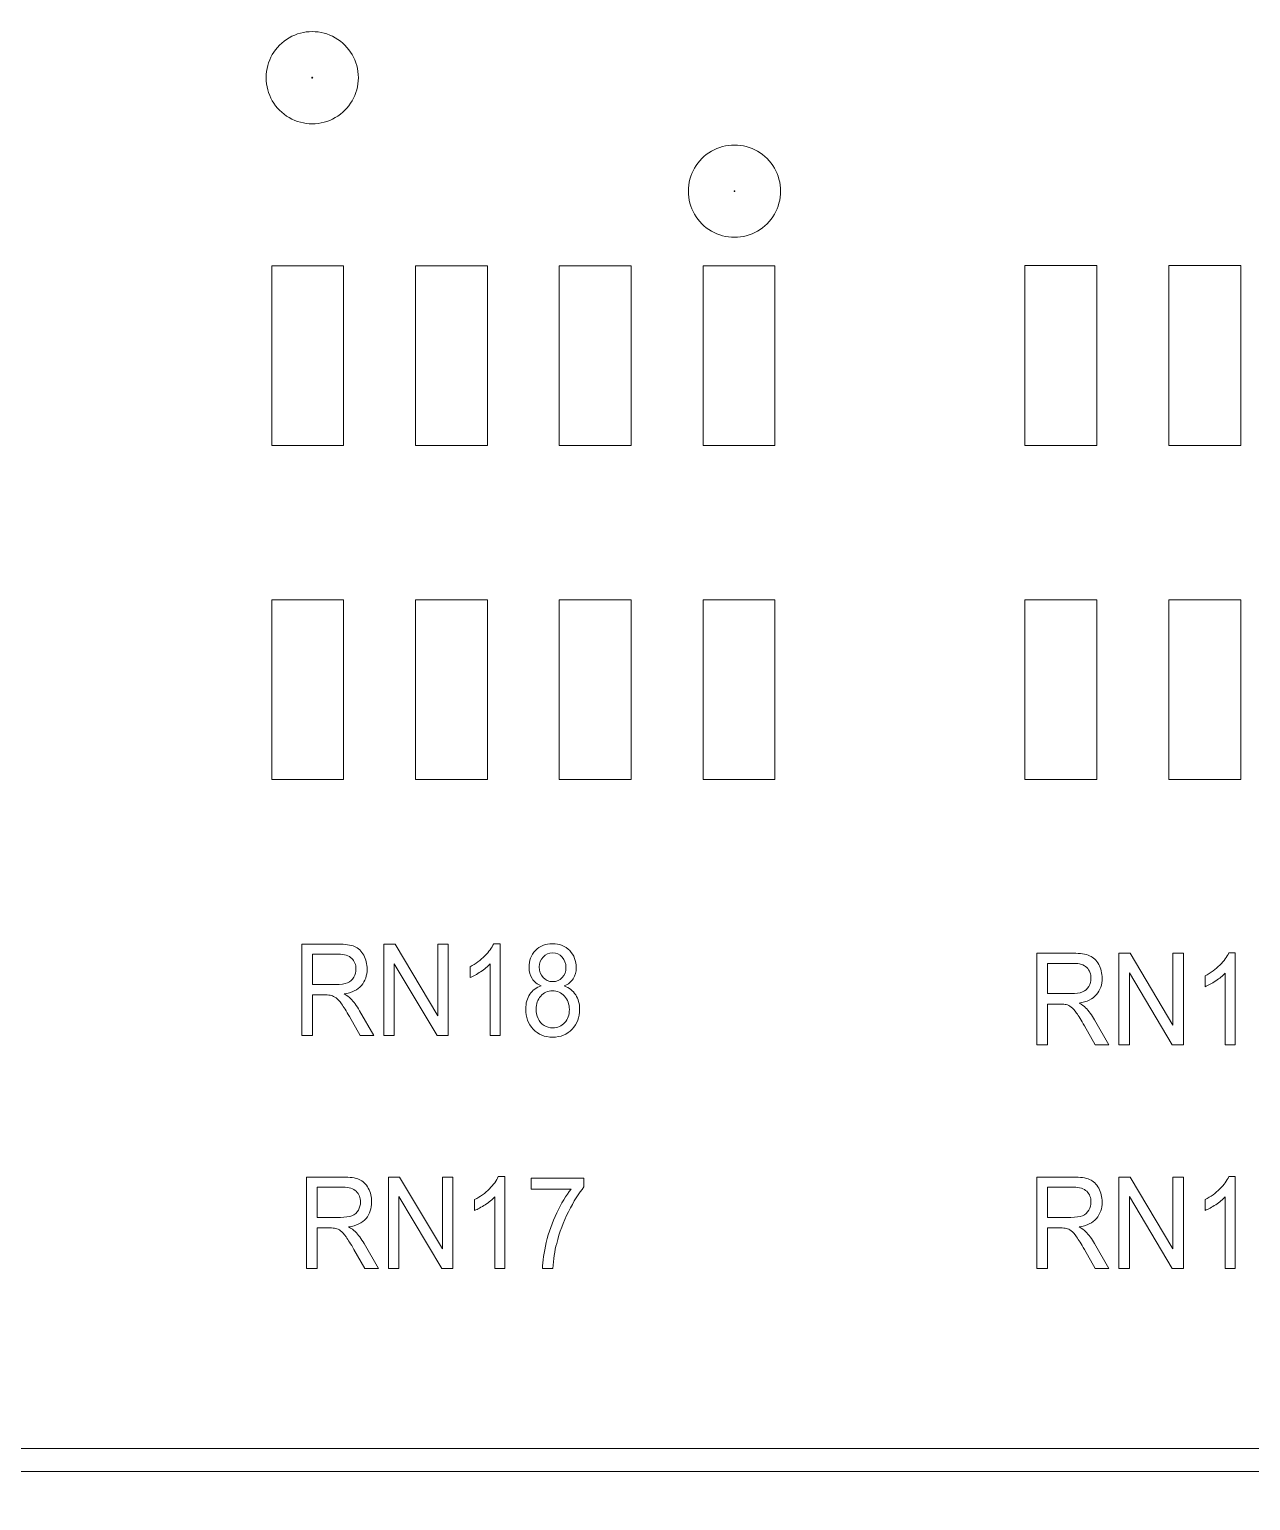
# Model space of a CAD drawing. Header units: millimetres. Extents: x -90 to 99, y -65 to 67.
# Drawn here: x 6.19 to 12.98, y 17.37 to 25.55 of the extents above; entities that cross this region are included whole.
import ezdxf

# ---------------------------------------------------------------- set-up
doc = ezdxf.new("R2010")
doc.units = ezdxf.units.MM
doc.header["$MEASUREMENT"] = 0
for name, color, linetype in [('BG_OUTLINE', 7, 'Continuous'), ('BG_SILKSCREEN_TOP', 7, 'Continuous'), ('PG_SILKSCREEN_TOP', 7, 'Continuous'), ('PIN_TOP', 7, 'Continuous'), ('RD_SILKSCREEN_TOP', 7, 'Continuous')]:
    doc.layers.add(name, color=color, linetype=linetype)

msp = doc.modelspace()

# ---------------------------------------------------------------- linework, layer by layer
at = {"layer": 'BG_OUTLINE', "color": 3, "lineweight": 9}
msp.add_open_spline([(-71.7269, -61.8795), (-71.7269, -61.8795), (-71.7343, 42.2681), (-71.7343, 42.2681), (-71.7343, 42.2681), (-71.7348, 43.0066), (-71.4419, 43.715), (-70.92, 44.2375), (-70.92, 44.2375), (-70.3982, 44.76), (-69.6866, 45.0538), (-68.9482, 45.0543), (-68.9482, 45.0543), (-68.9482, 45.0543), (75.2046, 45.0543), (75.2046, 45.0543), (75.2046, 45.0543), (76.8319, 45.0552), (78.1763, 43.7805), (78.2661, 42.1556), (78.2661, 42.1556), (78.2661, 42.1556), (78.2661, 31.2814), (78.2661, 31.2814), (78.2661, 31.2814), (78.2661, 31.2814), (72.2646, 31.2814), (72.2646, 31.2814), (72.2646, 31.2814), (72.2646, 31.2814), (72.2646, 26.9814), (72.2646, 26.9814), (72.2646, 26.9814), (72.2646, 26.9814), (78.2661, 26.9814), (78.2661, 26.9814), (78.2661, 26.9814), (78.2661, 26.9814), (78.2661, 18.6553), (78.2661, 18.6553), (78.2661, 18.6553), (78.2661, 18.6553), (72.2496, 18.6553), (72.2496, 18.6553), (72.2496, 18.6553), (72.2496, 18.6553), (72.2496, 14.3553), (72.2496, 14.3553), (72.2496, 14.3553), (72.2496, 14.3553), (78.2661, 14.3553), (78.2661, 14.3553), (78.2661, 14.3553), (78.2661, 14.3553), (78.2661, 9.255), (78.2661, 9.255), (78.2661, 9.255), (78.2661, 9.255), (72.2648, 9.255), (72.2648, 9.255), (72.2648, 9.255), (72.2648, 9.255), (72.2648, 4.955), (72.2648, 4.955), (72.2648, 4.955), (72.2648, 4.955), (78.2661, 4.955), (78.2661, 4.955), (78.2661, 4.955), (78.2661, 4.955), (78.2661, -3.3762), (78.2661, -3.3762), (78.2661, -3.3762), (78.2661, -3.3762), (72.2445, -3.3762), (72.2445, -3.3762), (72.2445, -3.3762), (72.2445, -3.3762), (72.2445, -7.6762), (72.2445, -7.6762), (72.2445, -7.6762), (72.2445, -7.6762), (78.2661, -7.6762), (78.2661, -7.6762), (78.2661, -7.6762), (78.2661, -7.6762), (78.2661, -12.7615), (78.2661, -12.7615), (78.2661, -12.7615), (78.2661, -12.7615), (72.2651, -12.7615), (72.2651, -12.7615), (72.2651, -12.7615), (72.2651, -12.7615), (72.2651, -17.0615), (72.2651, -17.0615), (72.2651, -17.0615), (72.2651, -17.0615), (78.2661, -17.0615), (78.2661, -17.0615), (78.2661, -17.0615), (78.2661, -17.0615), (78.2661, -25.4097), (78.2661, -25.4097), (78.2661, -25.4097), (78.2661, -25.4097), (72.2656, -25.4097), (72.2656, -25.4097), (72.2656, -25.4097), (72.2656, -25.4097), (72.2656, -29.7097), (72.2656, -29.7097), (72.2656, -29.7097), (72.2656, -29.7097), (78.2661, -29.7097), (78.2661, -29.7097), (78.2661, -29.7097), (78.2661, -29.7097), (78.2661, -34.793), (78.2661, -34.793), (78.2661, -34.793), (78.2661, -34.793), (72.2679, -34.793), (72.2679, -34.793), (72.2679, -34.793), (72.2679, -34.793), (72.2679, -39.0929), (72.2679, -39.0929), (72.2679, -39.0929), (72.2679, -39.0929), (78.2661, -39.0929), (78.2661, -39.0929), (78.2661, -39.0929), (78.2661, -39.0929), (78.2661, -47.4269), (78.2661, -47.4269), (78.2661, -47.4269), (78.2661, -47.4269), (72.2679, -47.4269), (72.2679, -47.4269), (72.2679, -47.4269), (72.2679, -47.4269), (72.2679, -51.7269), (72.2679, -51.7269), (72.2679, -51.7269), (72.2679, -51.7269), (78.2661, -51.7269), (78.2661, -51.7269), (78.2661, -51.7269), (78.2661, -51.7269), (78.2661, -51.8138), (78.2661, -51.8138), (78.2661, -51.8138), (78.2661, -51.8138), (78.2656, -61.8468), (78.2656, -61.8468), (78.2656, -61.8468), (78.2661, -62.6669), (77.9407, -63.4536), (77.3612, -64.0339), (77.3612, -64.0339), (76.7817, -64.6142), (75.9915, -64.9405), (75.1713, -64.941), (75.1713, -64.941), (75.1713, -64.941), (-68.6609, -64.9456), (-68.6609, -64.9456), (-68.6609, -64.9456), (-69.4735, -64.9461), (-70.2531, -64.6237), (-70.8281, -64.0495), (-70.8281, -64.0495), (-71.4031, -63.4752), (-71.7264, -62.6922), (-71.7269, -61.8795)], degree=3, knots=[0, 0, 0, 0, 0.022727, 0.022727, 0.022727, 0.022727, 0.045455, 0.045455, 0.045455, 0.045455, 0.068182, 0.068182, 0.068182, 0.068182, 0.090909, 0.090909, 0.090909, 0.090909, 0.113636, 0.113636, 0.113636, 0.113636, 0.136364, 0.136364, 0.136364, 0.136364, 0.159091, 0.159091, 0.159091, 0.159091, 0.181818, 0.181818, 0.181818, 0.181818, 0.204545, 0.204545, 0.204545, 0.204545, 0.227273, 0.227273, 0.227273, 0.227273, 0.25, 0.25, 0.25, 0.25, 0.272727, 0.272727, 0.272727, 0.272727, 0.295455, 0.295455, 0.295455, 0.295455, 0.318182, 0.318182, 0.318182, 0.318182, 0.340909, 0.340909, 0.340909, 0.340909, 0.363636, 0.363636, 0.363636, 0.363636, 0.386364, 0.386364, 0.386364, 0.386364, 0.409091, 0.409091, 0.409091, 0.409091, 0.431818, 0.431818, 0.431818, 0.431818, 0.454545, 0.454545, 0.454545, 0.454545, 0.477273, 0.477273, 0.477273, 0.477273, 0.5, 0.5, 0.5, 0.5, 0.522727, 0.522727, 0.522727, 0.522727, 0.545455, 0.545455, 0.545455, 0.545455, 0.568182, 0.568182, 0.568182, 0.568182, 0.590909, 0.590909, 0.590909, 0.590909, 0.613636, 0.613636, 0.613636, 0.613636, 0.636364, 0.636364, 0.636364, 0.636364, 0.659091, 0.659091, 0.659091, 0.659091, 0.681818, 0.681818, 0.681818, 0.681818, 0.704545, 0.704545, 0.704545, 0.704545, 0.727273, 0.727273, 0.727273, 0.727273, 0.75, 0.75, 0.75, 0.75, 0.772727, 0.772727, 0.772727, 0.772727, 0.795455, 0.795455, 0.795455, 0.795455, 0.818182, 0.818182, 0.818182, 0.818182, 0.840909, 0.840909, 0.840909, 0.840909, 0.863636, 0.863636, 0.863636, 0.863636, 0.886364, 0.886364, 0.886364, 0.886364, 0.909091, 0.909091, 0.909091, 0.909091, 0.931818, 0.931818, 0.931818, 0.931818, 0.954545, 0.954545, 0.954545, 0.954545, 0.977273, 0.977273, 0.977273, 0.977273, 1, 1, 1, 1], dxfattribs=at)
at = {"layer": 'BG_SILKSCREEN_TOP', "color": 2, "lineweight": 9}
msp.add_open_spline([(23.7297, 17.6616), (23.7297, 17.6616), (23.7297, 17.5346), (23.7297, 17.5346), (23.7297, 17.5346), (23.7297, 17.5346), (-21.2702, 17.5346), (-21.2702, 17.5346), (-21.2702, 17.5346), (-21.2702, 17.5346), (-21.2702, 17.6616), (-21.2702, 17.6616), (-21.2702, 17.6616), (-21.2702, 17.6616), (23.7297, 17.6616), (23.7297, 17.6616)], degree=3, knots=[0, 0, 0, 0, 0.25, 0.25, 0.25, 0.25, 0.5, 0.5, 0.5, 0.5, 0.75, 0.75, 0.75, 0.75, 1, 1, 1, 1], dxfattribs=at)
at = {"layer": 'PG_SILKSCREEN_TOP', "color": 6, "lineweight": 9}
for points in [[(7.5051, 25.2857), (7.5051, 25.3774), (7.554, 25.462), (7.6333, 25.5079), (7.6333, 25.5079), (7.7127, 25.5537), (7.8105, 25.5537), (7.8899, 25.5079), (7.8899, 25.5079), (7.9693, 25.462), (8.0182, 25.3774), (8.0182, 25.2857)], [(8.0182, 25.2857), (8.0182, 25.1941), (7.9693, 25.1094), (7.8899, 25.0635), (7.8899, 25.0635), (7.8105, 25.0177), (7.7127, 25.0177), (7.6333, 25.0635), (7.6333, 25.0635), (7.554, 25.1094), (7.5051, 25.1941), (7.5051, 25.2857)], [(7.7642, 25.2857), (7.7642, 25.2866), (7.7637, 25.2875), (7.7629, 25.2879), (7.7629, 25.2879), (7.7621, 25.2884), (7.7611, 25.2884), (7.7603, 25.2879), (7.7603, 25.2879), (7.7596, 25.2875), (7.7591, 25.2866), (7.7591, 25.2857)], [(7.7591, 25.2857), (7.7591, 25.2848), (7.7596, 25.284), (7.7603, 25.2835), (7.7603, 25.2835), (7.7611, 25.2831), (7.7621, 25.2831), (7.7629, 25.2835), (7.7629, 25.2835), (7.7637, 25.284), (7.7642, 25.2848), (7.7642, 25.2857)], [(9.8541, 24.6545), (9.8541, 24.7462), (9.903, 24.8309), (9.9823, 24.8767), (9.9823, 24.8767), (10.0617, 24.9225), (10.1595, 24.9225), (10.2389, 24.8767), (10.2389, 24.8767), (10.3182, 24.8309), (10.3671, 24.7462), (10.3671, 24.6545)], [(10.3671, 24.6545), (10.3671, 24.5629), (10.3182, 24.4782), (10.2389, 24.4323), (10.2389, 24.4323), (10.1595, 24.3865), (10.0617, 24.3865), (9.9823, 24.4323), (9.9823, 24.4323), (9.903, 24.4782), (9.8541, 24.5629), (9.8541, 24.6545)], [(10.1131, 24.6545), (10.1131, 24.6554), (10.1127, 24.6563), (10.1119, 24.6567), (10.1119, 24.6567), (10.1111, 24.6572), (10.1101, 24.6572), (10.1093, 24.6567), (10.1093, 24.6567), (10.1086, 24.6563), (10.1081, 24.6554), (10.1081, 24.6545)], [(10.1081, 24.6545), (10.1081, 24.6536), (10.1086, 24.6528), (10.1093, 24.6523), (10.1093, 24.6523), (10.1101, 24.6519), (10.1111, 24.6519), (10.1119, 24.6523), (10.1119, 24.6523), (10.1127, 24.6528), (10.1131, 24.6536), (10.1131, 24.6545)]]:
    msp.add_open_spline(points, degree=3, knots=[0, 0, 0, 0, 0.333333, 0.333333, 0.333333, 0.333333, 0.666667, 0.666667, 0.666667, 0.666667, 1, 1, 1, 1], dxfattribs=at)
at = {"layer": 'PIN_TOP', "lineweight": 9}
for points in [[(7.5359, 24.2401), (7.5359, 24.2401), (7.936, 24.2401), (7.936, 24.2401), (7.936, 24.2401), (7.936, 24.2401), (7.936, 23.2401), (7.936, 23.2401), (7.936, 23.2401), (7.936, 23.2401), (7.5359, 23.2401), (7.5359, 23.2401), (7.5359, 23.2401), (7.5359, 23.2401), (7.5359, 24.2401), (7.5359, 24.2401)], [(8.336, 24.2401), (8.336, 24.2401), (8.7361, 24.2401), (8.7361, 24.2401), (8.7361, 24.2401), (8.7361, 24.2401), (8.7361, 23.2401), (8.7361, 23.2401), (8.7361, 23.2401), (8.7361, 23.2401), (8.336, 23.2401), (8.336, 23.2401), (8.336, 23.2401), (8.336, 23.2401), (8.336, 24.2401), (8.336, 24.2401)], [(9.1359, 24.2401), (9.1359, 24.2401), (9.5359, 24.2401), (9.5359, 24.2401), (9.5359, 24.2401), (9.5359, 24.2401), (9.5359, 23.2401), (9.5359, 23.2401), (9.5359, 23.2401), (9.5359, 23.2401), (9.1359, 23.2401), (9.1359, 23.2401), (9.1359, 23.2401), (9.1359, 23.2401), (9.1359, 24.2401), (9.1359, 24.2401)], [(9.936, 24.2401), (9.936, 24.2401), (10.336, 24.2401), (10.336, 24.2401), (10.336, 24.2401), (10.336, 24.2401), (10.336, 23.2401), (10.336, 23.2401), (10.336, 23.2401), (10.336, 23.2401), (9.936, 23.2401), (9.936, 23.2401), (9.936, 23.2401), (9.936, 23.2401), (9.936, 24.2401), (9.936, 24.2401)], [(11.7268, 24.2404), (11.7268, 24.2404), (12.1269, 24.2404), (12.1269, 24.2404), (12.1269, 24.2404), (12.1269, 24.2404), (12.1269, 23.2404), (12.1269, 23.2404), (12.1269, 23.2404), (12.1269, 23.2404), (11.7268, 23.2404), (11.7268, 23.2404), (11.7268, 23.2404), (11.7268, 23.2404), (11.7268, 24.2404), (11.7268, 24.2404)], [(12.5269, 24.2404), (12.5269, 24.2404), (12.927, 24.2404), (12.927, 24.2404), (12.927, 24.2404), (12.927, 24.2404), (12.927, 23.2404), (12.927, 23.2404), (12.927, 23.2404), (12.927, 23.2404), (12.5269, 23.2404), (12.5269, 23.2404), (12.5269, 23.2404), (12.5269, 23.2404), (12.5269, 24.2404), (12.5269, 24.2404)], [(7.5359, 22.3821), (7.5359, 22.3821), (7.936, 22.3821), (7.936, 22.3821), (7.936, 22.3821), (7.936, 22.3821), (7.936, 21.3821), (7.936, 21.3821), (7.936, 21.3821), (7.936, 21.3821), (7.5359, 21.3821), (7.5359, 21.3821), (7.5359, 21.3821), (7.5359, 21.3821), (7.5359, 22.3821), (7.5359, 22.3821)], [(8.336, 22.3821), (8.336, 22.3821), (8.7361, 22.3821), (8.7361, 22.3821), (8.7361, 22.3821), (8.7361, 22.3821), (8.7361, 21.3821), (8.7361, 21.3821), (8.7361, 21.3821), (8.7361, 21.3821), (8.336, 21.3821), (8.336, 21.3821), (8.336, 21.3821), (8.336, 21.3821), (8.336, 22.3821), (8.336, 22.3821)], [(9.1359, 22.3821), (9.1359, 22.3821), (9.5359, 22.3821), (9.5359, 22.3821), (9.5359, 22.3821), (9.5359, 22.3821), (9.5359, 21.3821), (9.5359, 21.3821), (9.5359, 21.3821), (9.5359, 21.3821), (9.1359, 21.3821), (9.1359, 21.3821), (9.1359, 21.3821), (9.1359, 21.3821), (9.1359, 22.3821), (9.1359, 22.3821)], [(9.936, 22.3821), (9.936, 22.3821), (10.336, 22.3821), (10.336, 22.3821), (10.336, 22.3821), (10.336, 22.3821), (10.336, 21.3821), (10.336, 21.3821), (10.336, 21.3821), (10.336, 21.3821), (9.936, 21.3821), (9.936, 21.3821), (9.936, 21.3821), (9.936, 21.3821), (9.936, 22.3821), (9.936, 22.3821)], [(11.7268, 22.3824), (11.7268, 22.3824), (12.1269, 22.3824), (12.1269, 22.3824), (12.1269, 22.3824), (12.1269, 22.3824), (12.1269, 21.3824), (12.1269, 21.3824), (12.1269, 21.3824), (12.1269, 21.3824), (11.7268, 21.3824), (11.7268, 21.3824), (11.7268, 21.3824), (11.7268, 21.3824), (11.7268, 22.3824), (11.7268, 22.3824)], [(12.5269, 22.3824), (12.5269, 22.3824), (12.927, 22.3824), (12.927, 22.3824), (12.927, 22.3824), (12.927, 22.3824), (12.927, 21.3824), (12.927, 21.3824), (12.927, 21.3824), (12.927, 21.3824), (12.5269, 21.3824), (12.5269, 21.3824), (12.5269, 21.3824), (12.5269, 21.3824), (12.5269, 22.3824), (12.5269, 22.3824)]]:
    msp.add_open_spline(points, degree=3, knots=[0, 0, 0, 0, 0.25, 0.25, 0.25, 0.25, 0.5, 0.5, 0.5, 0.5, 0.75, 0.75, 0.75, 0.75, 1, 1, 1, 1], dxfattribs=at)
at = {"layer": 'RD_SILKSCREEN_TOP', "color": 8, "lineweight": 9}
for points, knots in [([(7.7033, 19.9581), (7.7033, 19.9581), (7.7033, 20.4672), (7.7033, 20.4672), (7.7033, 20.4672), (7.7033, 20.4672), (7.9048, 20.4672), (7.9048, 20.4672), (7.9048, 20.4672), (7.9454, 20.4672), (7.9762, 20.4626), (7.9972, 20.4535), (7.9972, 20.4535), (8.0183, 20.4443), (8.0351, 20.4282), (8.0479, 20.4051), (8.0479, 20.4051), (8.0605, 20.3819), (8.0667, 20.3563), (8.0667, 20.3283), (8.0667, 20.3283), (8.0667, 20.2921), (8.0563, 20.2618), (8.0354, 20.237), (8.0354, 20.237), (8.0145, 20.2122), (7.9822, 20.1965), (7.9386, 20.1897), (7.9386, 20.1897), (7.9546, 20.1812), (7.9667, 20.1728), (7.9749, 20.1643), (7.9749, 20.1643), (7.9925, 20.1463), (8.0091, 20.1237), (8.0249, 20.0967), (8.0249, 20.0967), (8.0249, 20.0967), (8.1039, 19.9581), (8.1039, 19.9581), (8.1039, 19.9581), (8.1039, 19.9581), (8.0282, 19.9581), (8.0282, 19.9581), (8.0282, 19.9581), (8.0282, 19.9581), (7.9681, 20.0641), (7.9681, 20.0641), (7.9681, 20.0641), (7.9505, 20.0945), (7.9361, 20.118), (7.9246, 20.1341), (7.9246, 20.1341), (7.9133, 20.1504), (7.9031, 20.1617), (7.8942, 20.1681), (7.8942, 20.1681), (7.8852, 20.1747), (7.8761, 20.1792), (7.8668, 20.1818), (7.8668, 20.1818), (7.8599, 20.1833), (7.8488, 20.1841), (7.8332, 20.1841), (7.8332, 20.1841), (7.8332, 20.1841), (7.7635, 20.1841), (7.7635, 20.1841), (7.7635, 20.1841), (7.7635, 20.1841), (7.7635, 19.9581), (7.7635, 19.9581), (7.7635, 19.9581), (7.7635, 19.9581), (7.7033, 19.9581), (7.7033, 19.9581)], [0, 0, 0, 0, 0.052632, 0.052632, 0.052632, 0.052632, 0.105263, 0.105263, 0.105263, 0.105263, 0.157895, 0.157895, 0.157895, 0.157895, 0.210526, 0.210526, 0.210526, 0.210526, 0.263158, 0.263158, 0.263158, 0.263158, 0.315789, 0.315789, 0.315789, 0.315789, 0.368421, 0.368421, 0.368421, 0.368421, 0.421053, 0.421053, 0.421053, 0.421053, 0.473684, 0.473684, 0.473684, 0.473684, 0.526316, 0.526316, 0.526316, 0.526316, 0.578947, 0.578947, 0.578947, 0.578947, 0.631579, 0.631579, 0.631579, 0.631579, 0.684211, 0.684211, 0.684211, 0.684211, 0.736842, 0.736842, 0.736842, 0.736842, 0.789474, 0.789474, 0.789474, 0.789474, 0.842105, 0.842105, 0.842105, 0.842105, 0.894737, 0.894737, 0.894737, 0.894737, 0.947368, 0.947368, 0.947368, 0.947368, 1, 1, 1, 1]), ([(8.1604, 19.9581), (8.1604, 19.9581), (8.1604, 20.4672), (8.1604, 20.4672), (8.1604, 20.4672), (8.1604, 20.4672), (8.2221, 20.4672), (8.2221, 20.4672), (8.2221, 20.4672), (8.2221, 20.4672), (8.4608, 20.0675), (8.4608, 20.0675), (8.4608, 20.0675), (8.4608, 20.0675), (8.4608, 20.4672), (8.4608, 20.4672), (8.4608, 20.4672), (8.4608, 20.4672), (8.5185, 20.4672), (8.5185, 20.4672), (8.5185, 20.4672), (8.5185, 20.4672), (8.5185, 19.9581), (8.5185, 19.9581), (8.5185, 19.9581), (8.5185, 19.9581), (8.4568, 19.9581), (8.4568, 19.9581), (8.4568, 19.9581), (8.4568, 19.9581), (8.2181, 20.3581), (8.2181, 20.3581), (8.2181, 20.3581), (8.2181, 20.3581), (8.2181, 19.9581), (8.2181, 19.9581), (8.2181, 19.9581), (8.2181, 19.9581), (8.1604, 19.9581), (8.1604, 19.9581)], [0, 0, 0, 0, 0.1, 0.1, 0.1, 0.1, 0.2, 0.2, 0.2, 0.2, 0.3, 0.3, 0.3, 0.3, 0.4, 0.4, 0.4, 0.4, 0.5, 0.5, 0.5, 0.5, 0.6, 0.6, 0.6, 0.6, 0.7, 0.7, 0.7, 0.7, 0.8, 0.8, 0.8, 0.8, 0.9, 0.9, 0.9, 0.9, 1, 1, 1, 1]), ([(8.807, 19.9581), (8.807, 19.9581), (8.7513, 19.9581), (8.7513, 19.9581), (8.7513, 19.9581), (8.7513, 19.9581), (8.7513, 20.3564), (8.7513, 20.3564), (8.7513, 20.3564), (8.7378, 20.342), (8.7202, 20.3277), (8.6984, 20.3133), (8.6984, 20.3133), (8.6766, 20.299), (8.6569, 20.2882), (8.6396, 20.2811), (8.6396, 20.2811), (8.6396, 20.2811), (8.6396, 20.3414), (8.6396, 20.3414), (8.6396, 20.3414), (8.6709, 20.3579), (8.6982, 20.3778), (8.7215, 20.4012), (8.7215, 20.4012), (8.7448, 20.4246), (8.7614, 20.4473), (8.7711, 20.4693), (8.7711, 20.4693), (8.7711, 20.4693), (8.807, 20.4693), (8.807, 20.4693), (8.807, 20.4693), (8.807, 20.4693), (8.807, 19.9581), (8.807, 19.9581)], [0, 0, 0, 0, 0.111111, 0.111111, 0.111111, 0.111111, 0.222222, 0.222222, 0.222222, 0.222222, 0.333333, 0.333333, 0.333333, 0.333333, 0.444444, 0.444444, 0.444444, 0.444444, 0.555556, 0.555556, 0.555556, 0.555556, 0.666667, 0.666667, 0.666667, 0.666667, 0.777778, 0.777778, 0.777778, 0.777778, 0.888889, 0.888889, 0.888889, 0.888889, 1, 1, 1, 1]), ([(9.036, 20.2342), (9.0128, 20.2436), (8.9957, 20.2572), (8.9844, 20.2748), (8.9844, 20.2748), (8.9733, 20.2924), (8.9677, 20.3135), (8.9677, 20.338), (8.9677, 20.338), (8.9677, 20.3751), (8.9796, 20.4062), (9.0034, 20.4314), (9.0034, 20.4314), (9.0272, 20.4567), (9.0587, 20.4693), (9.0983, 20.4693), (9.0983, 20.4693), (9.1379, 20.4693), (9.1699, 20.4564), (9.1941, 20.4306), (9.1941, 20.4306), (9.2183, 20.4047), (9.2303, 20.3733), (9.2303, 20.3362), (9.2303, 20.3362), (9.2303, 20.3126), (9.2248, 20.2921), (9.2138, 20.2746), (9.2138, 20.2746), (9.2027, 20.2572), (9.1859, 20.2436), (9.1634, 20.2342), (9.1634, 20.2342), (9.1913, 20.224), (9.2125, 20.2076), (9.2271, 20.1849), (9.2271, 20.1849), (9.2416, 20.1622), (9.249, 20.1351), (9.249, 20.1037), (9.249, 20.1037), (9.249, 20.06), (9.2351, 20.0235), (9.2077, 19.9939), (9.2077, 19.9939), (9.1802, 19.9643), (9.1441, 19.9494), (9.0991, 19.9494), (9.0991, 19.9494), (9.0543, 19.9494), (9.0183, 19.9643), (8.9907, 19.994), (8.9907, 19.994), (8.9632, 20.0238), (8.9494, 20.0609), (8.9494, 20.1053), (8.9494, 20.1053), (8.9494, 20.1384), (8.9569, 20.1661), (8.972, 20.1885), (8.972, 20.1885), (8.9869, 20.2108), (9.0083, 20.2261), (9.036, 20.2342)], [0, 0, 0, 0, 0.0625, 0.0625, 0.0625, 0.0625, 0.125, 0.125, 0.125, 0.125, 0.1875, 0.1875, 0.1875, 0.1875, 0.25, 0.25, 0.25, 0.25, 0.3125, 0.3125, 0.3125, 0.3125, 0.375, 0.375, 0.375, 0.375, 0.4375, 0.4375, 0.4375, 0.4375, 0.5, 0.5, 0.5, 0.5, 0.5625, 0.5625, 0.5625, 0.5625, 0.625, 0.625, 0.625, 0.625, 0.6875, 0.6875, 0.6875, 0.6875, 0.75, 0.75, 0.75, 0.75, 0.8125, 0.8125, 0.8125, 0.8125, 0.875, 0.875, 0.875, 0.875, 0.9375, 0.9375, 0.9375, 0.9375, 1, 1, 1, 1]), ([(7.7635, 20.2425), (7.7635, 20.2425), (7.8928, 20.2425), (7.8928, 20.2425), (7.8928, 20.2425), (7.9202, 20.2425), (7.9418, 20.2457), (7.9572, 20.2521), (7.9572, 20.2521), (7.9728, 20.2585), (7.9846, 20.2687), (7.9926, 20.2826), (7.9926, 20.2826), (8.0006, 20.2966), (8.0046, 20.3118), (8.0046, 20.3283), (8.0046, 20.3283), (8.0046, 20.3523), (7.997, 20.3721), (7.9813, 20.3877), (7.9813, 20.3877), (7.9657, 20.4032), (7.9411, 20.4109), (7.9073, 20.4109), (7.9073, 20.4109), (7.9073, 20.4109), (7.7635, 20.4109), (7.7635, 20.4109), (7.7635, 20.4109), (7.7635, 20.4109), (7.7635, 20.2425), (7.7635, 20.2425)], [0, 0, 0, 0, 0.125, 0.125, 0.125, 0.125, 0.25, 0.25, 0.25, 0.25, 0.375, 0.375, 0.375, 0.375, 0.5, 0.5, 0.5, 0.5, 0.625, 0.625, 0.625, 0.625, 0.75, 0.75, 0.75, 0.75, 0.875, 0.875, 0.875, 0.875, 1, 1, 1, 1]), ([(9.0248, 20.3401), (9.0248, 20.3161), (9.0317, 20.2964), (9.0455, 20.2811), (9.0455, 20.2811), (9.0594, 20.2658), (9.0774, 20.2581), (9.0995, 20.2581), (9.0995, 20.2581), (9.1209, 20.2581), (9.1386, 20.2657), (9.1524, 20.2809), (9.1524, 20.2809), (9.1662, 20.296), (9.1729, 20.3146), (9.1729, 20.3366), (9.1729, 20.3366), (9.1729, 20.3596), (9.1659, 20.3788), (9.1517, 20.3944), (9.1517, 20.3944), (9.1376, 20.4101), (9.12, 20.4179), (9.0989, 20.4179), (9.0989, 20.4179), (9.0775, 20.4179), (9.0599, 20.4102), (9.0458, 20.395), (9.0458, 20.395), (9.0317, 20.3797), (9.0248, 20.3614), (9.0248, 20.3401)], [0, 0, 0, 0, 0.125, 0.125, 0.125, 0.125, 0.25, 0.25, 0.25, 0.25, 0.375, 0.375, 0.375, 0.375, 0.5, 0.5, 0.5, 0.5, 0.625, 0.625, 0.625, 0.625, 0.75, 0.75, 0.75, 0.75, 0.875, 0.875, 0.875, 0.875, 1, 1, 1, 1]), ([(11.7926, 19.907), (11.7926, 19.907), (11.7926, 20.4161), (11.7926, 20.4161), (11.7926, 20.4161), (11.7926, 20.4161), (11.9941, 20.4161), (11.9941, 20.4161), (11.9941, 20.4161), (12.0347, 20.4161), (12.0655, 20.4115), (12.0865, 20.4024), (12.0865, 20.4024), (12.1076, 20.3932), (12.1244, 20.3771), (12.1372, 20.354), (12.1372, 20.354), (12.1498, 20.3308), (12.156, 20.3052), (12.156, 20.2772), (12.156, 20.2772), (12.156, 20.241), (12.1456, 20.2107), (12.1247, 20.1859), (12.1247, 20.1859), (12.1038, 20.1611), (12.0715, 20.1454), (12.0279, 20.1386), (12.0279, 20.1386), (12.0439, 20.1301), (12.056, 20.1217), (12.0642, 20.1132), (12.0642, 20.1132), (12.0818, 20.0952), (12.0984, 20.0726), (12.1142, 20.0456), (12.1142, 20.0456), (12.1142, 20.0456), (12.1932, 19.907), (12.1932, 19.907), (12.1932, 19.907), (12.1932, 19.907), (12.1175, 19.907), (12.1175, 19.907), (12.1175, 19.907), (12.1175, 19.907), (12.0574, 20.013), (12.0574, 20.013), (12.0574, 20.013), (12.0398, 20.0434), (12.0254, 20.0669), (12.0139, 20.083), (12.0139, 20.083), (12.0026, 20.0993), (11.9924, 20.1106), (11.9835, 20.117), (11.9835, 20.117), (11.9745, 20.1236), (11.9654, 20.1281), (11.9561, 20.1307), (11.9561, 20.1307), (11.9492, 20.1322), (11.9381, 20.133), (11.9225, 20.133), (11.9225, 20.133), (11.9225, 20.133), (11.8528, 20.133), (11.8528, 20.133), (11.8528, 20.133), (11.8528, 20.133), (11.8528, 19.907), (11.8528, 19.907), (11.8528, 19.907), (11.8528, 19.907), (11.7926, 19.907), (11.7926, 19.907)], [0, 0, 0, 0, 0.052632, 0.052632, 0.052632, 0.052632, 0.105263, 0.105263, 0.105263, 0.105263, 0.157895, 0.157895, 0.157895, 0.157895, 0.210526, 0.210526, 0.210526, 0.210526, 0.263158, 0.263158, 0.263158, 0.263158, 0.315789, 0.315789, 0.315789, 0.315789, 0.368421, 0.368421, 0.368421, 0.368421, 0.421053, 0.421053, 0.421053, 0.421053, 0.473684, 0.473684, 0.473684, 0.473684, 0.526316, 0.526316, 0.526316, 0.526316, 0.578947, 0.578947, 0.578947, 0.578947, 0.631579, 0.631579, 0.631579, 0.631579, 0.684211, 0.684211, 0.684211, 0.684211, 0.736842, 0.736842, 0.736842, 0.736842, 0.789474, 0.789474, 0.789474, 0.789474, 0.842105, 0.842105, 0.842105, 0.842105, 0.894737, 0.894737, 0.894737, 0.894737, 0.947368, 0.947368, 0.947368, 0.947368, 1, 1, 1, 1]), ([(12.2497, 19.907), (12.2497, 19.907), (12.2497, 20.4161), (12.2497, 20.4161), (12.2497, 20.4161), (12.2497, 20.4161), (12.3114, 20.4161), (12.3114, 20.4161), (12.3114, 20.4161), (12.3114, 20.4161), (12.5501, 20.0164), (12.5501, 20.0164), (12.5501, 20.0164), (12.5501, 20.0164), (12.5501, 20.4161), (12.5501, 20.4161), (12.5501, 20.4161), (12.5501, 20.4161), (12.6078, 20.4161), (12.6078, 20.4161), (12.6078, 20.4161), (12.6078, 20.4161), (12.6078, 19.907), (12.6078, 19.907), (12.6078, 19.907), (12.6078, 19.907), (12.5461, 19.907), (12.5461, 19.907), (12.5461, 19.907), (12.5461, 19.907), (12.3074, 20.307), (12.3074, 20.307), (12.3074, 20.307), (12.3074, 20.307), (12.3074, 19.907), (12.3074, 19.907), (12.3074, 19.907), (12.3074, 19.907), (12.2497, 19.907), (12.2497, 19.907)], [0, 0, 0, 0, 0.1, 0.1, 0.1, 0.1, 0.2, 0.2, 0.2, 0.2, 0.3, 0.3, 0.3, 0.3, 0.4, 0.4, 0.4, 0.4, 0.5, 0.5, 0.5, 0.5, 0.6, 0.6, 0.6, 0.6, 0.7, 0.7, 0.7, 0.7, 0.8, 0.8, 0.8, 0.8, 0.9, 0.9, 0.9, 0.9, 1, 1, 1, 1]), ([(12.8963, 19.907), (12.8963, 19.907), (12.8406, 19.907), (12.8406, 19.907), (12.8406, 19.907), (12.8406, 19.907), (12.8406, 20.3053), (12.8406, 20.3053), (12.8406, 20.3053), (12.8271, 20.2909), (12.8095, 20.2766), (12.7877, 20.2622), (12.7877, 20.2622), (12.7659, 20.2479), (12.7462, 20.2371), (12.7289, 20.23), (12.7289, 20.23), (12.7289, 20.23), (12.7289, 20.2903), (12.7289, 20.2903), (12.7289, 20.2903), (12.7602, 20.3068), (12.7875, 20.3267), (12.8108, 20.3501), (12.8108, 20.3501), (12.8341, 20.3735), (12.8507, 20.3962), (12.8604, 20.4182), (12.8604, 20.4182), (12.8604, 20.4182), (12.8963, 20.4182), (12.8963, 20.4182), (12.8963, 20.4182), (12.8963, 20.4182), (12.8963, 19.907), (12.8963, 19.907)], [0, 0, 0, 0, 0.111111, 0.111111, 0.111111, 0.111111, 0.222222, 0.222222, 0.222222, 0.222222, 0.333333, 0.333333, 0.333333, 0.333333, 0.444444, 0.444444, 0.444444, 0.444444, 0.555556, 0.555556, 0.555556, 0.555556, 0.666667, 0.666667, 0.666667, 0.666667, 0.777778, 0.777778, 0.777778, 0.777778, 0.888889, 0.888889, 0.888889, 0.888889, 1, 1, 1, 1]), ([(11.8528, 20.1914), (11.8528, 20.1914), (11.9821, 20.1914), (11.9821, 20.1914), (11.9821, 20.1914), (12.0095, 20.1914), (12.0311, 20.1946), (12.0465, 20.201), (12.0465, 20.201), (12.0621, 20.2074), (12.0739, 20.2176), (12.0819, 20.2315), (12.0819, 20.2315), (12.0899, 20.2455), (12.0939, 20.2607), (12.0939, 20.2772), (12.0939, 20.2772), (12.0939, 20.3012), (12.0863, 20.321), (12.0706, 20.3366), (12.0706, 20.3366), (12.055, 20.3521), (12.0304, 20.3598), (11.9966, 20.3598), (11.9966, 20.3598), (11.9966, 20.3598), (11.8528, 20.3598), (11.8528, 20.3598), (11.8528, 20.3598), (11.8528, 20.3598), (11.8528, 20.1914), (11.8528, 20.1914)], [0, 0, 0, 0, 0.125, 0.125, 0.125, 0.125, 0.25, 0.25, 0.25, 0.25, 0.375, 0.375, 0.375, 0.375, 0.5, 0.5, 0.5, 0.5, 0.625, 0.625, 0.625, 0.625, 0.75, 0.75, 0.75, 0.75, 0.875, 0.875, 0.875, 0.875, 1, 1, 1, 1]), ([(9.0067, 20.105), (9.0067, 20.0872), (9.0106, 20.0699), (9.0181, 20.0533), (9.0181, 20.0533), (9.0256, 20.0366), (9.0368, 20.0236), (9.0517, 20.0145), (9.0517, 20.0145), (9.0666, 20.0054), (9.0826, 20.0008), (9.0998, 20.0008), (9.0998, 20.0008), (9.1265, 20.0008), (9.1485, 20.0104), (9.1658, 20.0297), (9.1658, 20.0297), (9.1832, 20.0489), (9.1919, 20.0733), (9.1919, 20.1029), (9.1919, 20.1029), (9.1919, 20.1331), (9.183, 20.1579), (9.1651, 20.1776), (9.1651, 20.1776), (9.1472, 20.1973), (9.1248, 20.2071), (9.0979, 20.2071), (9.0979, 20.2071), (9.0716, 20.2071), (9.0499, 20.1974), (9.0327, 20.178), (9.0327, 20.178), (9.0155, 20.1584), (9.0067, 20.1341), (9.0067, 20.105)], [0, 0, 0, 0, 0.111111, 0.111111, 0.111111, 0.111111, 0.222222, 0.222222, 0.222222, 0.222222, 0.333333, 0.333333, 0.333333, 0.333333, 0.444444, 0.444444, 0.444444, 0.444444, 0.555556, 0.555556, 0.555556, 0.555556, 0.666667, 0.666667, 0.666667, 0.666667, 0.777778, 0.777778, 0.777778, 0.777778, 0.888889, 0.888889, 0.888889, 0.888889, 1, 1, 1, 1]), ([(7.7287, 18.6624), (7.7287, 18.6624), (7.7287, 19.1715), (7.7287, 19.1715), (7.7287, 19.1715), (7.7287, 19.1715), (7.9302, 19.1715), (7.9302, 19.1715), (7.9302, 19.1715), (7.9708, 19.1715), (8.0016, 19.1669), (8.0226, 19.1578), (8.0226, 19.1578), (8.0437, 19.1486), (8.0605, 19.1325), (8.0733, 19.1094), (8.0733, 19.1094), (8.0859, 19.0862), (8.0921, 19.0606), (8.0921, 19.0326), (8.0921, 19.0326), (8.0921, 18.9964), (8.0817, 18.9661), (8.0608, 18.9413), (8.0608, 18.9413), (8.0399, 18.9165), (8.0076, 18.9008), (7.964, 18.894), (7.964, 18.894), (7.98, 18.8855), (7.9921, 18.8771), (8.0003, 18.8686), (8.0003, 18.8686), (8.0179, 18.8506), (8.0345, 18.828), (8.0503, 18.801), (8.0503, 18.801), (8.0503, 18.801), (8.1293, 18.6624), (8.1293, 18.6624), (8.1293, 18.6624), (8.1293, 18.6624), (8.0536, 18.6624), (8.0536, 18.6624), (8.0536, 18.6624), (8.0536, 18.6624), (7.9935, 18.7684), (7.9935, 18.7684), (7.9935, 18.7684), (7.9759, 18.7988), (7.9615, 18.8223), (7.95, 18.8384), (7.95, 18.8384), (7.9387, 18.8547), (7.9285, 18.866), (7.9196, 18.8724), (7.9196, 18.8724), (7.9106, 18.879), (7.9015, 18.8835), (7.8922, 18.8861), (7.8922, 18.8861), (7.8853, 18.8876), (7.8742, 18.8884), (7.8586, 18.8884), (7.8586, 18.8884), (7.8586, 18.8884), (7.7889, 18.8884), (7.7889, 18.8884), (7.7889, 18.8884), (7.7889, 18.8884), (7.7889, 18.6624), (7.7889, 18.6624), (7.7889, 18.6624), (7.7889, 18.6624), (7.7287, 18.6624), (7.7287, 18.6624)], [0, 0, 0, 0, 0.052632, 0.052632, 0.052632, 0.052632, 0.105263, 0.105263, 0.105263, 0.105263, 0.157895, 0.157895, 0.157895, 0.157895, 0.210526, 0.210526, 0.210526, 0.210526, 0.263158, 0.263158, 0.263158, 0.263158, 0.315789, 0.315789, 0.315789, 0.315789, 0.368421, 0.368421, 0.368421, 0.368421, 0.421053, 0.421053, 0.421053, 0.421053, 0.473684, 0.473684, 0.473684, 0.473684, 0.526316, 0.526316, 0.526316, 0.526316, 0.578947, 0.578947, 0.578947, 0.578947, 0.631579, 0.631579, 0.631579, 0.631579, 0.684211, 0.684211, 0.684211, 0.684211, 0.736842, 0.736842, 0.736842, 0.736842, 0.789474, 0.789474, 0.789474, 0.789474, 0.842105, 0.842105, 0.842105, 0.842105, 0.894737, 0.894737, 0.894737, 0.894737, 0.947368, 0.947368, 0.947368, 0.947368, 1, 1, 1, 1]), ([(8.1858, 18.6624), (8.1858, 18.6624), (8.1858, 19.1715), (8.1858, 19.1715), (8.1858, 19.1715), (8.1858, 19.1715), (8.2475, 19.1715), (8.2475, 19.1715), (8.2475, 19.1715), (8.2475, 19.1715), (8.4862, 18.7718), (8.4862, 18.7718), (8.4862, 18.7718), (8.4862, 18.7718), (8.4862, 19.1715), (8.4862, 19.1715), (8.4862, 19.1715), (8.4862, 19.1715), (8.5439, 19.1715), (8.5439, 19.1715), (8.5439, 19.1715), (8.5439, 19.1715), (8.5439, 18.6624), (8.5439, 18.6624), (8.5439, 18.6624), (8.5439, 18.6624), (8.4822, 18.6624), (8.4822, 18.6624), (8.4822, 18.6624), (8.4822, 18.6624), (8.2435, 19.0624), (8.2435, 19.0624), (8.2435, 19.0624), (8.2435, 19.0624), (8.2435, 18.6624), (8.2435, 18.6624), (8.2435, 18.6624), (8.2435, 18.6624), (8.1858, 18.6624), (8.1858, 18.6624)], [0, 0, 0, 0, 0.1, 0.1, 0.1, 0.1, 0.2, 0.2, 0.2, 0.2, 0.3, 0.3, 0.3, 0.3, 0.4, 0.4, 0.4, 0.4, 0.5, 0.5, 0.5, 0.5, 0.6, 0.6, 0.6, 0.6, 0.7, 0.7, 0.7, 0.7, 0.8, 0.8, 0.8, 0.8, 0.9, 0.9, 0.9, 0.9, 1, 1, 1, 1]), ([(8.8324, 18.6624), (8.8324, 18.6624), (8.7767, 18.6624), (8.7767, 18.6624), (8.7767, 18.6624), (8.7767, 18.6624), (8.7767, 19.0607), (8.7767, 19.0607), (8.7767, 19.0607), (8.7632, 19.0463), (8.7456, 19.032), (8.7238, 19.0176), (8.7238, 19.0176), (8.702, 19.0033), (8.6823, 18.9925), (8.665, 18.9854), (8.665, 18.9854), (8.665, 18.9854), (8.665, 19.0457), (8.665, 19.0457), (8.665, 19.0457), (8.6963, 19.0622), (8.7236, 19.0821), (8.7469, 19.1055), (8.7469, 19.1055), (8.7702, 19.1289), (8.7868, 19.1516), (8.7965, 19.1736), (8.7965, 19.1736), (8.7965, 19.1736), (8.8324, 19.1736), (8.8324, 19.1736), (8.8324, 19.1736), (8.8324, 19.1736), (8.8324, 18.6624), (8.8324, 18.6624)], [0, 0, 0, 0, 0.111111, 0.111111, 0.111111, 0.111111, 0.222222, 0.222222, 0.222222, 0.222222, 0.333333, 0.333333, 0.333333, 0.333333, 0.444444, 0.444444, 0.444444, 0.444444, 0.555556, 0.555556, 0.555556, 0.555556, 0.666667, 0.666667, 0.666667, 0.666667, 0.777778, 0.777778, 0.777778, 0.777778, 0.888889, 0.888889, 0.888889, 0.888889, 1, 1, 1, 1]), ([(8.9792, 19.1048), (8.9792, 19.1048), (8.9792, 19.1649), (8.9792, 19.1649), (8.9792, 19.1649), (8.9792, 19.1649), (9.2734, 19.1649), (9.2734, 19.1649), (9.2734, 19.1649), (9.2734, 19.1649), (9.2734, 19.1163), (9.2734, 19.1163), (9.2734, 19.1163), (9.2445, 19.0818), (9.2158, 19.0359), (9.1873, 18.9788), (9.1873, 18.9788), (9.159, 18.9216), (9.137, 18.8627), (9.1215, 18.8024), (9.1215, 18.8024), (9.1103, 18.7597), (9.1032, 18.7131), (9.1001, 18.6624), (9.1001, 18.6624), (9.1001, 18.6624), (9.0428, 18.6624), (9.0428, 18.6624), (9.0428, 18.6624), (9.0434, 18.7025), (9.0503, 18.7508), (9.0638, 18.8076), (9.0638, 18.8076), (9.0772, 18.8643), (9.0965, 18.919), (9.1216, 18.9717), (9.1216, 18.9717), (9.1468, 19.0243), (9.1735, 19.0687), (9.2019, 19.1048), (9.2019, 19.1048), (9.2019, 19.1048), (8.9792, 19.1048), (8.9792, 19.1048)], [0, 0, 0, 0, 0.090909, 0.090909, 0.090909, 0.090909, 0.181818, 0.181818, 0.181818, 0.181818, 0.272727, 0.272727, 0.272727, 0.272727, 0.363636, 0.363636, 0.363636, 0.363636, 0.454545, 0.454545, 0.454545, 0.454545, 0.545455, 0.545455, 0.545455, 0.545455, 0.636364, 0.636364, 0.636364, 0.636364, 0.727273, 0.727273, 0.727273, 0.727273, 0.818182, 0.818182, 0.818182, 0.818182, 0.909091, 0.909091, 0.909091, 0.909091, 1, 1, 1, 1]), ([(11.7926, 18.6624), (11.7926, 18.6624), (11.7926, 19.1715), (11.7926, 19.1715), (11.7926, 19.1715), (11.7926, 19.1715), (11.9941, 19.1715), (11.9941, 19.1715), (11.9941, 19.1715), (12.0347, 19.1715), (12.0655, 19.1669), (12.0865, 19.1578), (12.0865, 19.1578), (12.1076, 19.1486), (12.1244, 19.1325), (12.1372, 19.1094), (12.1372, 19.1094), (12.1498, 19.0862), (12.156, 19.0606), (12.156, 19.0326), (12.156, 19.0326), (12.156, 18.9964), (12.1456, 18.9661), (12.1247, 18.9413), (12.1247, 18.9413), (12.1038, 18.9165), (12.0715, 18.9008), (12.0279, 18.894), (12.0279, 18.894), (12.0439, 18.8855), (12.056, 18.8771), (12.0642, 18.8686), (12.0642, 18.8686), (12.0818, 18.8506), (12.0984, 18.828), (12.1142, 18.801), (12.1142, 18.801), (12.1142, 18.801), (12.1932, 18.6624), (12.1932, 18.6624), (12.1932, 18.6624), (12.1932, 18.6624), (12.1175, 18.6624), (12.1175, 18.6624), (12.1175, 18.6624), (12.1175, 18.6624), (12.0574, 18.7684), (12.0574, 18.7684), (12.0574, 18.7684), (12.0398, 18.7988), (12.0254, 18.8223), (12.0139, 18.8384), (12.0139, 18.8384), (12.0026, 18.8547), (11.9924, 18.866), (11.9835, 18.8724), (11.9835, 18.8724), (11.9745, 18.879), (11.9654, 18.8835), (11.9561, 18.8861), (11.9561, 18.8861), (11.9492, 18.8876), (11.9381, 18.8884), (11.9225, 18.8884), (11.9225, 18.8884), (11.9225, 18.8884), (11.8528, 18.8884), (11.8528, 18.8884), (11.8528, 18.8884), (11.8528, 18.8884), (11.8528, 18.6624), (11.8528, 18.6624), (11.8528, 18.6624), (11.8528, 18.6624), (11.7926, 18.6624), (11.7926, 18.6624)], [0, 0, 0, 0, 0.052632, 0.052632, 0.052632, 0.052632, 0.105263, 0.105263, 0.105263, 0.105263, 0.157895, 0.157895, 0.157895, 0.157895, 0.210526, 0.210526, 0.210526, 0.210526, 0.263158, 0.263158, 0.263158, 0.263158, 0.315789, 0.315789, 0.315789, 0.315789, 0.368421, 0.368421, 0.368421, 0.368421, 0.421053, 0.421053, 0.421053, 0.421053, 0.473684, 0.473684, 0.473684, 0.473684, 0.526316, 0.526316, 0.526316, 0.526316, 0.578947, 0.578947, 0.578947, 0.578947, 0.631579, 0.631579, 0.631579, 0.631579, 0.684211, 0.684211, 0.684211, 0.684211, 0.736842, 0.736842, 0.736842, 0.736842, 0.789474, 0.789474, 0.789474, 0.789474, 0.842105, 0.842105, 0.842105, 0.842105, 0.894737, 0.894737, 0.894737, 0.894737, 0.947368, 0.947368, 0.947368, 0.947368, 1, 1, 1, 1]), ([(12.2497, 18.6624), (12.2497, 18.6624), (12.2497, 19.1715), (12.2497, 19.1715), (12.2497, 19.1715), (12.2497, 19.1715), (12.3114, 19.1715), (12.3114, 19.1715), (12.3114, 19.1715), (12.3114, 19.1715), (12.5501, 18.7718), (12.5501, 18.7718), (12.5501, 18.7718), (12.5501, 18.7718), (12.5501, 19.1715), (12.5501, 19.1715), (12.5501, 19.1715), (12.5501, 19.1715), (12.6078, 19.1715), (12.6078, 19.1715), (12.6078, 19.1715), (12.6078, 19.1715), (12.6078, 18.6624), (12.6078, 18.6624), (12.6078, 18.6624), (12.6078, 18.6624), (12.5461, 18.6624), (12.5461, 18.6624), (12.5461, 18.6624), (12.5461, 18.6624), (12.3074, 19.0624), (12.3074, 19.0624), (12.3074, 19.0624), (12.3074, 19.0624), (12.3074, 18.6624), (12.3074, 18.6624), (12.3074, 18.6624), (12.3074, 18.6624), (12.2497, 18.6624), (12.2497, 18.6624)], [0, 0, 0, 0, 0.1, 0.1, 0.1, 0.1, 0.2, 0.2, 0.2, 0.2, 0.3, 0.3, 0.3, 0.3, 0.4, 0.4, 0.4, 0.4, 0.5, 0.5, 0.5, 0.5, 0.6, 0.6, 0.6, 0.6, 0.7, 0.7, 0.7, 0.7, 0.8, 0.8, 0.8, 0.8, 0.9, 0.9, 0.9, 0.9, 1, 1, 1, 1]), ([(12.8963, 18.6624), (12.8963, 18.6624), (12.8406, 18.6624), (12.8406, 18.6624), (12.8406, 18.6624), (12.8406, 18.6624), (12.8406, 19.0607), (12.8406, 19.0607), (12.8406, 19.0607), (12.8271, 19.0463), (12.8095, 19.032), (12.7877, 19.0176), (12.7877, 19.0176), (12.7659, 19.0033), (12.7462, 18.9925), (12.7289, 18.9854), (12.7289, 18.9854), (12.7289, 18.9854), (12.7289, 19.0457), (12.7289, 19.0457), (12.7289, 19.0457), (12.7602, 19.0622), (12.7875, 19.0821), (12.8108, 19.1055), (12.8108, 19.1055), (12.8341, 19.1289), (12.8507, 19.1516), (12.8604, 19.1736), (12.8604, 19.1736), (12.8604, 19.1736), (12.8963, 19.1736), (12.8963, 19.1736), (12.8963, 19.1736), (12.8963, 19.1736), (12.8963, 18.6624), (12.8963, 18.6624)], [0, 0, 0, 0, 0.111111, 0.111111, 0.111111, 0.111111, 0.222222, 0.222222, 0.222222, 0.222222, 0.333333, 0.333333, 0.333333, 0.333333, 0.444444, 0.444444, 0.444444, 0.444444, 0.555556, 0.555556, 0.555556, 0.555556, 0.666667, 0.666667, 0.666667, 0.666667, 0.777778, 0.777778, 0.777778, 0.777778, 0.888889, 0.888889, 0.888889, 0.888889, 1, 1, 1, 1]), ([(7.7889, 18.9468), (7.7889, 18.9468), (7.9182, 18.9468), (7.9182, 18.9468), (7.9182, 18.9468), (7.9456, 18.9468), (7.9672, 18.95), (7.9826, 18.9564), (7.9826, 18.9564), (7.9982, 18.9628), (8.01, 18.973), (8.018, 18.9869), (8.018, 18.9869), (8.026, 19.0009), (8.03, 19.0161), (8.03, 19.0326), (8.03, 19.0326), (8.03, 19.0566), (8.0224, 19.0764), (8.0067, 19.092), (8.0067, 19.092), (7.9911, 19.1075), (7.9665, 19.1152), (7.9327, 19.1152), (7.9327, 19.1152), (7.9327, 19.1152), (7.7889, 19.1152), (7.7889, 19.1152), (7.7889, 19.1152), (7.7889, 19.1152), (7.7889, 18.9468), (7.7889, 18.9468)], [0, 0, 0, 0, 0.125, 0.125, 0.125, 0.125, 0.25, 0.25, 0.25, 0.25, 0.375, 0.375, 0.375, 0.375, 0.5, 0.5, 0.5, 0.5, 0.625, 0.625, 0.625, 0.625, 0.75, 0.75, 0.75, 0.75, 0.875, 0.875, 0.875, 0.875, 1, 1, 1, 1]), ([(11.8528, 18.9468), (11.8528, 18.9468), (11.9821, 18.9468), (11.9821, 18.9468), (11.9821, 18.9468), (12.0095, 18.9468), (12.0311, 18.95), (12.0465, 18.9564), (12.0465, 18.9564), (12.0621, 18.9628), (12.0739, 18.973), (12.0819, 18.9869), (12.0819, 18.9869), (12.0899, 19.0009), (12.0939, 19.0161), (12.0939, 19.0326), (12.0939, 19.0326), (12.0939, 19.0566), (12.0863, 19.0764), (12.0706, 19.092), (12.0706, 19.092), (12.055, 19.1075), (12.0304, 19.1152), (11.9966, 19.1152), (11.9966, 19.1152), (11.9966, 19.1152), (11.8528, 19.1152), (11.8528, 19.1152), (11.8528, 19.1152), (11.8528, 19.1152), (11.8528, 18.9468), (11.8528, 18.9468)], [0, 0, 0, 0, 0.125, 0.125, 0.125, 0.125, 0.25, 0.25, 0.25, 0.25, 0.375, 0.375, 0.375, 0.375, 0.5, 0.5, 0.5, 0.5, 0.625, 0.625, 0.625, 0.625, 0.75, 0.75, 0.75, 0.75, 0.875, 0.875, 0.875, 0.875, 1, 1, 1, 1])]:
    msp.add_open_spline(points, degree=3, knots=knots, dxfattribs=at)

doc.saveas('drawing.dxf')
